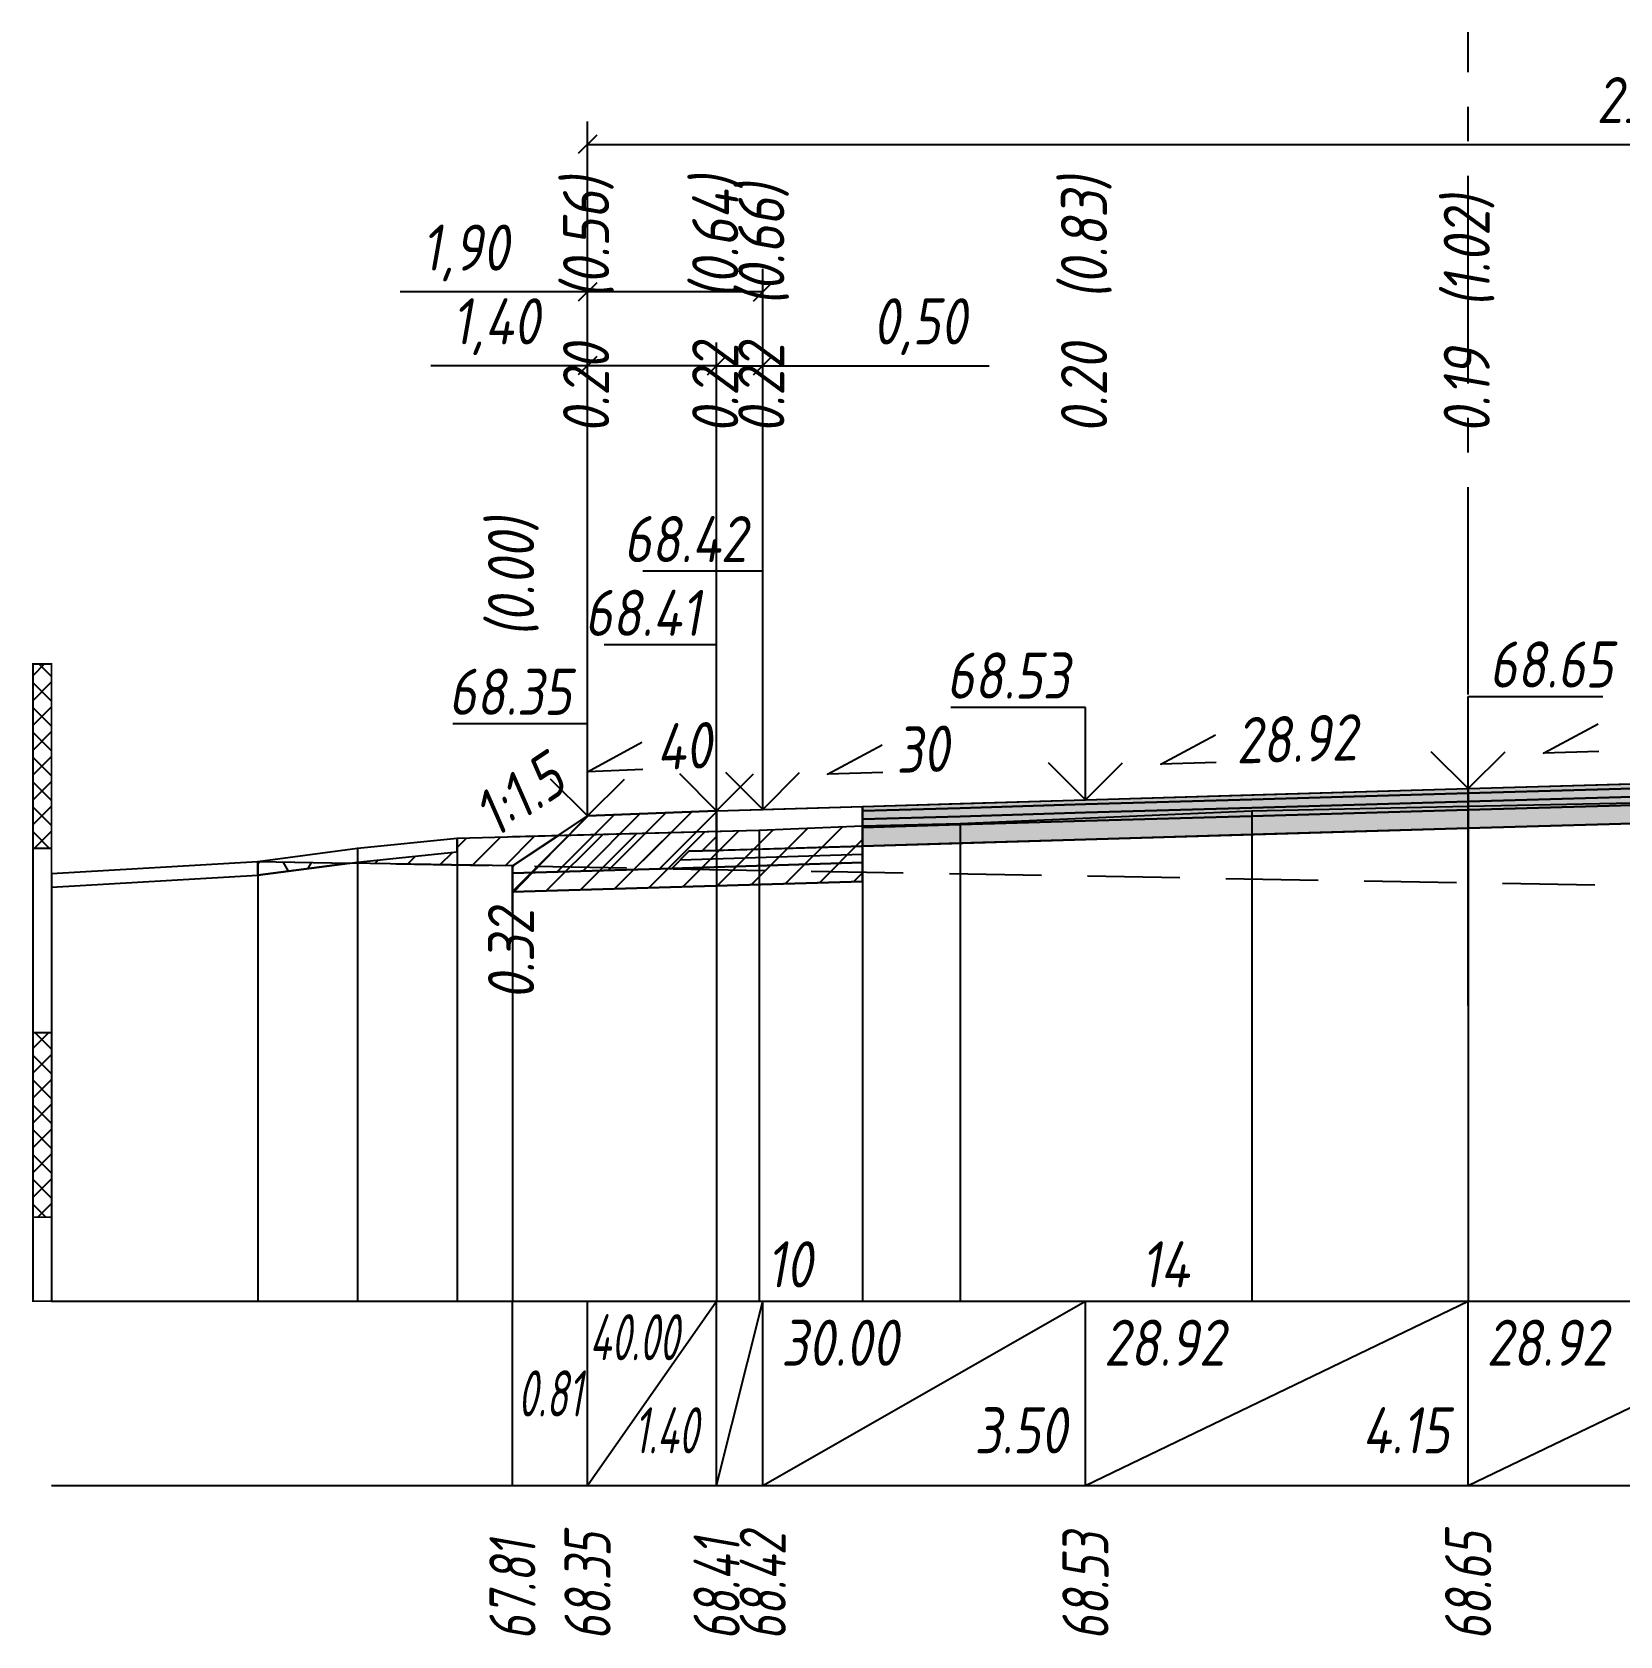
# Model space of a CAD drawing. Extents: x -717 to 1451, y -133302 to 233.
# Drawn here: x 78.9 to 165, y -38967.2 to -38880.2 of the extents above; entities that cross this region are included whole.
import ezdxf
from ezdxf.enums import TextEntityAlignment as Align

# ---------------------------------------------------------------- set-up
doc = ezdxf.new("R2010")
doc.units = 0
doc.linetypes.add('осевая2', pattern=[1.125, 0.75, -0.125, 0.125, -0.125])
doc.linetypes.add('штриховая', pattern=[0.75, 0.5, -0.25])
for name, color, linetype in [('Интерполированный поперечник', 2, 'Continuous'), ('Код_514', 1, 'Continuous'), ('Контур_0', 7, 'Continuous'), ('Контур_2521', 7, 'Continuous'), ('Контур_2564', 7, 'Continuous'), ('Контур_2660', 7, 'Continuous'), ('Контур_2665', 7, 'Continuous'), ('Контур_400', 7, 'Continuous'), ('Контур_508', 7, 'Continuous'), ('Контур_512', 7, 'Continuous'), ('Контур_513', 7, 'Continuous'), ('Контур_818', 7, 'Continuous'), ('Красный поперечник', 1, 'Continuous'), ('Линейка абсолютных высот', 7, 'Continuous'), ('Объём_2501', 7, 'Continuous'), ('Объём_2564', 7, 'Continuous'), ('Объём_2650', 7, 'Continuous'), ('Объём_2660', 7, 'Continuous'), ('Объём_2661', 7, 'Continuous'), ('Объём_2662', 7, 'Continuous'), ('Объём_2663', 7, 'Continuous'), ('Объём_2665', 7, 'Continuous'), ('Объём_2666', 7, 'Continuous'), ('Объём_2753', 7, 'Continuous'), ('Ось', 1, 'осевая2'), ('Откосы', 7, 'Continuous'), ('Отметки покрытия', 7, 'Continuous'), ('Рабочие отметки', 7, 'Continuous'), ('Рабочие отметки доп.', 7, 'Continuous'), ('Слои выравнивания', 7, 'Continuous'), ('Таблица', 7, 'Continuous'), ('Уклоны проезжей части', 7, 'Continuous'), ('Черный поперечник', 3, 'Continuous')]:
    doc.layers.add(name, color=color, linetype=linetype)
for name, color, linetype, true_color in [('Контур_2540', 2, 'Continuous', 0xffff00), ('Контур_2560', 2, 'Continuous', 0xffff00), ('Контур_2561', 7, 'Continuous', 0xff8040), ('Контур_2562', 3, 'Continuous', 0x00ff00), ('Контур_2563', 7, 'Continuous', 0xff8000), ('Контур_2570', 7, 'Continuous', 0x80ff00), ('Контур_2725', 7, 'Continuous', 0x323232), ('Контур_2736', 4, 'Continuous', 0x00ffff), ('Контур_2737', 4, 'Continuous', 0x00ffff), ('Контур_2738', 4, 'Continuous', 0x00ffff), ('Контур_2739', 4, 'Continuous', 0x00ffff), ('Контур_2741', 4, 'Continuous', 0x00ffff), ('Контур_2742', 4, 'Continuous', 0x00ffff), ('Контур_2743', 4, 'Continuous', 0x00ffff), ('Контур_2744', 7, 'Continuous', 0xa4ffff), ('Контур_2745', 7, 'Continuous', 0xa4ffff), ('Контур_2747', 4, 'Continuous', 0x00ffff), ('Контур_2748', 4, 'Continuous', 0x00ffff), ('Контур_2749', 4, 'Continuous', 0x00ffff), ('Контур_2750', 4, 'Continuous', 0x00ffff), ('Контур_2751', 4, 'Continuous', 0x00ffff), ('Контур_2752', 4, 'Continuous', 0x00ffff), ('Контур_2760', 7, 'Continuous', 0x323232), ('Контур_2761', 7, 'Continuous', 0x323232), ('Контур_2762', 7, 'Continuous', 0x323232), ('Контур_2763', 7, 'Continuous', 0x323232), ('Контур_402', 7, 'Continuous', 0xff6464), ('Контур_703', 4, 'Continuous', 0x00ffff), ('Контур_705', 4, 'Continuous', 0x00ffff), ('Контур_707', 4, 'Continuous', 0x00ffff), ('Контур_720', 131, 'Continuous', 0xaaffff), ('Объём_2500', 7, 'Continuous', 0xc0c0c0), ('Объём_2520', 7, 'Continuous', 0x80ffff), ('Объём_2540', 2, 'Continuous', 0xffff00), ('Объём_2560', 2, 'Continuous', 0xffff00), ('Объём_2561', 7, 'Continuous', 0xff8040), ('Объём_2562', 3, 'Continuous', 0x00ff00), ('Объём_2563', 7, 'Continuous', 0xff8000), ('Объём_2600', 7, 'Continuous', 0x808000), ('Объём_2746', 2, 'Continuous', 0xffff00)]:
    doc.layers.add(name, color=color, linetype=linetype, true_color=true_color)
doc.styles.get("Standard").update_dxf_attribs({"font": 'txt', "height": 2.5})
doc.styles.add('М', font='romand.shx', dxfattribs={"width": 0.8, "oblique": 10, "height": 2.5})
doc.dimstyles.new('ISO-25', dxfattribs={"dimtxt": 2.5, "dimasz": 2.5, "dimexe": 1.25, "dimexo": 0.625, "dimtad": 1, "dimtxsty": 'Standard', "dimcen": 2.5, "dimadec": 0, "dimazin": 0, "dimtfac": 1, "dimtmove": 0, "dimatfit": 3, "dimfxl": 1, "dimarcsym": 0})
pattern_1 = [(45.0000013, (0, 0), (-0.67351924, 0.67351921), []), (135.0000003, (0, 0), (-0.673519222, -0.67351923), [])]

# ---------------------------------------------------------------- blocks, each defined once
blk = doc.blocks.new('_Oblique')
at = {"color": 0, "linetype": 'ByBlock', "lineweight": -2}
blk.add_line((-0.5, -0.5), (0.5, 0.5), dxfattribs=at)
blk = doc.blocks.new('*D899')
at = {"color": 0, "lineweight": -2, "transparency": 16777216}
for p, q in [((109.069, -38922.118), (109.069, -38897.013)), ((116.069, -38921.838), (116.069, -38897.013)), ((109.069, -38898.263), (100.565, -38898.263)), ((116.069, -38898.263), (109.069, -38898.263))]:
    blk.add_line(p, q, dxfattribs=at)
at = {"layer": 'Defpoints', "color": 0, "transparency": 16777216}
for p in [(116.069, -38898.263), (116.069, -38922.463), (109.069, -38922.743)]:
    blk.add_point(p, dxfattribs=at)
at = {"color": 0, "lineweight": -2, "transparency": 16777216, "rotation": 180}
blk.add_blockref('_Oblique', (109.069, -38898.263), dxfattribs=at)
at = {"color": 0, "lineweight": -2, "transparency": 16777216}
blk.add_blockref('_Oblique', (116.069, -38898.263), dxfattribs=at)
at = {"color": 0, "transparency": 16777216, "insert": (104.105, -38896.15), "char_height": 2.5, "width": 8.75, "attachment_point": 5, "style": 'М'}
blk.add_mtext('1,40', dxfattribs=at)
blk = doc.blocks.new('*D901')
at = {"color": 0, "lineweight": -2, "transparency": 16777216}
for p, q in [((116.069, -38921.838), (116.069, -38897.013)), ((118.569, -38921.763), (118.569, -38897.013)), ((116.069, -38898.263), (118.569, -38898.263)), ((118.569, -38898.263), (130.853, -38898.263))]:
    blk.add_line(p, q, dxfattribs=at)
at = {"layer": 'Defpoints', "color": 0, "transparency": 16777216}
for p in [(118.569, -38898.263), (116.069, -38922.463), (118.569, -38922.388)]:
    blk.add_point(p, dxfattribs=at)
at = {"color": 0, "lineweight": -2, "transparency": 16777216, "rotation": 180}
blk.add_blockref('_Oblique', (116.069, -38898.263), dxfattribs=at)
at = {"color": 0, "lineweight": -2, "transparency": 16777216}
blk.add_blockref('_Oblique', (118.569, -38898.263), dxfattribs=at)
at = {"color": 0, "transparency": 16777216, "insert": (127.092, -38896.15), "char_height": 2.5, "width": 9.16667, "attachment_point": 5, "style": 'М'}
blk.add_mtext('0,50', dxfattribs=at)
blk = doc.blocks.new('*D904')
at = {"color": 0, "lineweight": -2, "transparency": 16777216}
for p, q in [((109.069, -38922.118), (109.069, -38893.013)), ((118.569, -38921.763), (118.569, -38893.013)), ((109.069, -38894.263), (98.91, -38894.263)), ((118.569, -38894.263), (109.069, -38894.263))]:
    blk.add_line(p, q, dxfattribs=at)
at = {"layer": 'Defpoints', "color": 0, "transparency": 16777216}
for p in [(118.569, -38894.263), (118.569, -38922.388), (109.069, -38922.743)]:
    blk.add_point(p, dxfattribs=at)
at = {"color": 0, "lineweight": -2, "transparency": 16777216, "rotation": 180}
blk.add_blockref('_Oblique', (109.069, -38894.263), dxfattribs=at)
at = {"color": 0, "lineweight": -2, "transparency": 16777216}
blk.add_blockref('_Oblique', (118.569, -38894.263), dxfattribs=at)
at = {"color": 0, "transparency": 16777216, "insert": (102.451, -38892.15), "char_height": 2.5, "width": 8.75, "attachment_point": 5, "style": 'М'}
blk.add_mtext('1,90', dxfattribs=at)
blk = doc.blocks.new('*D905')
at = {"color": 0, "lineweight": -2, "transparency": 16777216}
for p, q in [((109.069, -38922.118), (109.069, -38885.013)), ((224.569, -38918.628), (224.569, -38885.013)), ((109.069, -38886.263), (224.569, -38886.263))]:
    blk.add_line(p, q, dxfattribs=at)
at = {"layer": 'Defpoints', "color": 0, "transparency": 16777216}
for p in [(224.569, -38886.263), (224.569, -38919.253), (109.069, -38922.743)]:
    blk.add_point(p, dxfattribs=at)
at = {"color": 0, "lineweight": -2, "transparency": 16777216, "rotation": 180}
blk.add_blockref('_Oblique', (109.069, -38886.263), dxfattribs=at)
at = {"color": 0, "lineweight": -2, "transparency": 16777216}
blk.add_blockref('_Oblique', (224.569, -38886.263), dxfattribs=at)
at = {"color": 0, "transparency": 16777216, "insert": (166.819, -38884.15), "char_height": 2.5, "width": 11.25, "attachment_point": 5, "style": 'М'}
blk.add_mtext('23,10', dxfattribs=at)

msp = doc.modelspace()

# ---------------------------------------------------------------- hatches: boundary and pattern name
at = {"layer": 'Линейка абсолютных высот'}
h = msp.add_hatch(dxfattribs=at)
h.set_pattern_fill('ANSI37', scale=0.3, style=0)
h.set_pattern_definition(pattern_1)
h.paths.add_polyline_path([(80, -38924.44), (80, -38914.44), (79, -38914.44), (79, -38924.44)])
h = msp.add_hatch(dxfattribs=at)
h.set_pattern_fill('ANSI37', scale=0.3, style=0)
h.set_pattern_definition(pattern_1)
h.paths.add_polyline_path([(80, -38944.44), (80, -38934.44), (79, -38934.44), (79, -38944.44)])
at = {"layer": 'Объём_2563'}
h = msp.add_hatch(dxfattribs=at)
h.set_pattern_fill('ANSI31', color=256, scale=0.3)
h.paths.add_polyline_path([(109.069, -38922.681), (116.069, -38922.401), (116.069, -38924.551), (114.569, -38924.596), (113.641, -38925.524), (105, -38925.783), (105, -38925.393)])
at = {"layer": 'Объём_2600'}
h = msp.add_hatch(dxfattribs=at)
h.set_pattern_fill('ANSI31', color=6, scale=0.4)
h.paths.add_polyline_path([(96.587, -38925.185), (102.001, -38924.63), (102.001, -38923.88), (118.367, -38923.45), (123.982, -38923.219), (123.982, -38926.236), (105, -38926.805), (105, -38925.393), (96.182, -38925.239)])
h = msp.add_hatch(dxfattribs=at)
h.set_pattern_fill('HONEY', color=5, scale=0.3)
h.paths.add_polyline_path([(91.193, -38925.902), (91.193, -38925.152), (96.182, -38925.239)])
at = {"layer": 'Слои выравнивания'}
for color, points in [(2, [(156.819, -38921.201), (170.204, -38920.814), (172.342, -38920.752), (177.569, -38920.601), (179.044, -38920.556), (179.044, -38920.806), (177.569, -38920.851), (172.342, -38921.002), (170.204, -38921.064), (156.819, -38921.451)]), (2, [(123.982, -38922.163), (129.269, -38922.005), (136.069, -38921.801), (145.096, -38921.54), (156.819, -38921.201), (156.819, -38921.451), (145.096, -38921.79), (136.069, -38922.051), (129.269, -38922.255), (123.982, -38922.413)]), (3, [(123.982, -38922.413), (129.269, -38922.255), (136.069, -38922.051), (145.096, -38921.79), (156.819, -38921.451), (156.819, -38921.901), (145.096, -38922.24), (136.069, -38922.501), (129.269, -38922.705), (123.982, -38922.863)]), (3, [(156.819, -38921.451), (170.204, -38921.064), (172.342, -38921.002), (177.569, -38920.851), (179.044, -38920.806), (179.044, -38921.256), (177.569, -38921.301), (172.342, -38921.452), (170.204, -38921.514), (156.819, -38921.901)]), (4, [(156.819, -38921.901), (170.204, -38921.514), (172.342, -38921.452), (177.569, -38921.301), (179.044, -38921.256), (179.044, -38921.706), (177.569, -38921.751), (172.342, -38921.902), (170.204, -38921.964), (156.819, -38922.351)]), (4, [(123.982, -38922.863), (129.269, -38922.705), (136.069, -38922.501), (145.096, -38922.24), (156.819, -38921.901), (156.819, -38922.351), (145.096, -38922.69), (136.069, -38922.951), (129.269, -38923.155), (123.982, -38923.313)]), (5, [(123.982, -38923.313), (129.269, -38923.155), (136.069, -38922.951), (145.096, -38922.69), (156.819, -38922.351), (156.819, -38923.351), (145.096, -38923.69), (136.069, -38923.951), (129.269, -38924.155), (123.982, -38924.313)]), (5, [(156.819, -38922.351), (170.204, -38921.964), (172.342, -38921.902), (177.569, -38921.751), (179.044, -38921.706), (179.044, -38922.706), (177.569, -38922.751), (172.342, -38922.902), (170.204, -38922.964), (156.819, -38923.351)])]:
    msp.add_hatch(color=color, dxfattribs=at).paths.add_polyline_path(points)

# ---------------------------------------------------------------- linework, layer by layer
at = {"layer": 'Интерполированный поперечник', "linetype": 'штриховая', "ltscale": 10, "flags": 128}
msp.add_lwpolyline([(91.193, -38925.152), (223.151, -38927.46)], dxfattribs=at)
at = {"layer": 'Код_514'}
for p, q in [((105, -38959), (105, -38949)), ((109.069, -38959), (109.069, -38949)), ((109.069, -38959), (116.069, -38949)), ((116.069, -38959), (116.069, -38949)), ((116.069, -38959), (118.569, -38949)), ((118.569, -38959), (118.569, -38949)), ((118.569, -38959), (136.069, -38949)), ((136.069, -38959), (136.069, -38949)), ((136.069, -38959), (156.819, -38949)), ((156.819, -38959), (156.819, -38949)), ((156.819, -38959), (177.569, -38949))]:
    msp.add_line(p, q, dxfattribs=at)
at = {"layer": 'Контур_0', "flags": 128}
for points in [[(118.569, -38924.476), (116.069, -38924.551), (116.069, -38922.401), (123.982, -38922.163), (123.982, -38924.313), (118.569, -38924.476), (118.569, -38924.476)], [(109.069, -38922.681), (105, -38925.393), (105, -38925.393), (105, -38925.393), (105, -38925.393), (105, -38925.393), (105, -38925.393), (105, -38925.393), (105, -38925.393), (105, -38925.393), (105, -38925.393), (105, -38925.393), (105, -38925.393), (105, -38925.393), (105, -38925.393), (105, -38927.841)], [(109.069, -38922.681), (105, -38925.393), (105, -38925.393), (105, -38925.393), (105, -38925.393), (105, -38925.393), (105, -38925.393), (105, -38925.393), (105, -38925.393), (105, -38925.393), (105, -38925.393), (105, -38925.393), (105, -38925.393), (105, -38925.393), (105, -38925.393), (105, -38927.841), (105, -38927.841), (105, -38925.393), (105, -38925.393), (105, -38925.393), (105, -38925.393), (105, -38925.393), (105, -38925.393), (105, -38925.393), (105, -38925.393), (105, -38925.393), (105, -38925.393), (105, -38925.393), (105, -38925.393), (105, -38925.393)], [(105, -38925.783), (113.641, -38925.524), (114.569, -38924.596), (116.069, -38924.551)], [(114.569, -38924.596), (123.982, -38924.313), (123.982, -38925.213), (113.641, -38925.524), (114.569, -38924.596), (114.569, -38924.596)]]:
    msp.add_lwpolyline(points, dxfattribs=at)
at = {"layer": 'Контур_2521', "color": 250, "flags": 128}
msp.add_lwpolyline([(114.105, -38925.06), (123.982, -38924.763)], dxfattribs=at)
at = {"layer": 'Контур_2540', "flags": 128}
msp.add_lwpolyline([(113.641, -38925.524), (123.982, -38925.213), (123.982, -38926.236), (105, -38926.805), (105, -38925.783), (113.641, -38925.524), (113.641, -38925.524)], dxfattribs=at)
at = {"layer": 'Контур_2560', "flags": 128}
msp.add_lwpolyline([(109.069, -38922.681), (109.069, -38922.681), (109.069, -38922.681), (116.069, -38922.401)], dxfattribs=at)
at = {"layer": 'Контур_2561', "flags": 128}
msp.add_lwpolyline([(116.069, -38922.401), (116.069, -38922.401), (109.069, -38922.681), (109.069, -38922.681), (116.069, -38922.401)], dxfattribs=at)
at = {"layer": 'Контур_2562', "flags": 128}
msp.add_lwpolyline([(109.069, -38922.681), (109.069, -38922.681), (109.069, -38922.681), (109.069, -38922.681), (109.069, -38922.681)], dxfattribs=at)
at = {"layer": 'Контур_2563', "flags": 128}
msp.add_lwpolyline([(109.069, -38922.681), (116.069, -38922.401), (116.069, -38924.551), (114.569, -38924.596), (113.641, -38925.524), (105, -38925.783), (105, -38925.393), (109.069, -38922.681), (109.069, -38922.681)], dxfattribs=at)
at = {"layer": 'Контур_2564', "flags": 128}
msp.add_lwpolyline([(109.069, -38922.681), (116.069, -38922.401)], dxfattribs=at)
at = {"layer": 'Контур_2570', "flags": 128}
msp.add_lwpolyline([(80, -38926.548), (91.193, -38925.902), (91.193, -38925.902), (96.587, -38925.185), (102.001, -38924.63), (102.001, -38923.88), (118.367, -38923.45), (123.982, -38923.219), (129.269, -38923.092), (145.096, -38922.4), (156.819, -38922.155), (170.204, -38921.874)], dxfattribs=at)
at = {"layer": 'Контур_2660', "flags": 128}
msp.add_lwpolyline([(105, -38926.805), (123.982, -38926.236)], dxfattribs=at)
at = {"layer": 'Контур_2665', "flags": 128}
msp.add_lwpolyline([(109.069, -38922.681), (109.069, -38922.681)], dxfattribs=at)
at = {"layer": 'Контур_2725', "flags": 128}
msp.add_lwpolyline([(123.982, -38924.313), (129.269, -38924.155), (136.069, -38923.951), (145.096, -38923.69), (156.819, -38923.351), (170.204, -38922.964), (172.342, -38922.902), (177.569, -38922.751), (179.044, -38922.706)], dxfattribs=at)
at = {"layer": 'Контур_2736', "flags": 128}
msp.add_lwpolyline([(109.069, -38922.681), (105, -38925.393)], dxfattribs=at)
at = {"layer": 'Контур_2737', "flags": 128}
msp.add_lwpolyline([(105, -38925.393), (105, -38925.393)], dxfattribs=at)
at = {"layer": 'Контур_2738', "flags": 128}
msp.add_lwpolyline([(105, -38925.393), (105, -38925.393)], dxfattribs=at)
at = {"layer": 'Контур_2739', "flags": 128}
msp.add_lwpolyline([(105, -38925.393), (105, -38925.393)], dxfattribs=at)
at = {"layer": 'Контур_2741', "flags": 128}
msp.add_lwpolyline([(105, -38925.393), (105, -38925.393)], dxfattribs=at)
at = {"layer": 'Контур_2742', "flags": 128}
msp.add_lwpolyline([(105, -38925.393), (105, -38925.393)], dxfattribs=at)
at = {"layer": 'Контур_2743', "flags": 128}
msp.add_lwpolyline([(105, -38925.393), (105, -38925.393)], dxfattribs=at)
at = {"layer": 'Контур_2744', "flags": 128}
msp.add_lwpolyline([(105, -38925.393), (105, -38925.393)], dxfattribs=at)
msp.add_lwpolyline([(105, -38925.393), (105, -38925.393)], dxfattribs=at)
msp.add_lwpolyline([(105, -38925.393), (105, -38925.393)], dxfattribs=at)
msp.add_lwpolyline([(105, -38925.393), (105, -38925.393)], dxfattribs=at)
msp.add_lwpolyline([(105, -38925.393), (105, -38925.393)], dxfattribs=at)
msp.add_lwpolyline([(105, -38925.393), (105, -38925.393)], dxfattribs=at)
at = {"layer": 'Контур_2745', "flags": 128}
msp.add_lwpolyline([(105, -38925.393), (105, -38925.393)], dxfattribs=at)
msp.add_lwpolyline([(105, -38925.393), (105, -38925.393)], dxfattribs=at)
msp.add_lwpolyline([(105, -38925.393), (105, -38925.393)], dxfattribs=at)
msp.add_lwpolyline([(105, -38925.393), (105, -38925.393)], dxfattribs=at)
msp.add_lwpolyline([(105, -38925.393), (105, -38925.393)], dxfattribs=at)
msp.add_lwpolyline([(105, -38925.393), (105, -38925.393)], dxfattribs=at)
at = {"layer": 'Контур_2747', "flags": 128}
msp.add_lwpolyline([(105, -38925.393), (105, -38925.393)], dxfattribs=at)
at = {"layer": 'Контур_2748', "flags": 128}
msp.add_lwpolyline([(105, -38925.393), (105, -38925.393)], dxfattribs=at)
at = {"layer": 'Контур_2749', "flags": 128}
msp.add_lwpolyline([(105, -38925.393), (105, -38925.393)], dxfattribs=at)
at = {"layer": 'Контур_2750', "flags": 128}
msp.add_lwpolyline([(105, -38925.393), (105, -38925.393)], dxfattribs=at)
at = {"layer": 'Контур_2751', "flags": 128}
msp.add_lwpolyline([(105, -38925.393), (105, -38925.393)], dxfattribs=at)
at = {"layer": 'Контур_2752', "flags": 128}
msp.add_lwpolyline([(105, -38925.393), (105, -38925.393)], dxfattribs=at)
at = {"layer": 'Контур_2760', "flags": 128}
msp.add_lwpolyline([(123.982, -38922.163), (129.269, -38922.005), (136.069, -38921.801), (145.096, -38921.54), (156.819, -38921.201), (170.204, -38920.814), (172.342, -38920.752), (177.569, -38920.601), (179.044, -38920.556)], dxfattribs=at)
at = {"layer": 'Контур_2761', "flags": 128}
msp.add_lwpolyline([(123.982, -38922.413), (129.269, -38922.255), (136.069, -38922.051), (145.096, -38921.79), (156.819, -38921.451), (170.204, -38921.064), (172.342, -38921.002), (177.569, -38920.851), (179.044, -38920.806)], dxfattribs=at)
at = {"layer": 'Контур_2762', "flags": 128}
msp.add_lwpolyline([(123.982, -38922.863), (129.269, -38922.705), (136.069, -38922.501), (145.096, -38922.24), (156.819, -38921.901), (170.204, -38921.514), (172.342, -38921.452), (177.569, -38921.301), (179.044, -38921.256)], dxfattribs=at)
at = {"layer": 'Контур_2763', "flags": 128}
msp.add_lwpolyline([(123.982, -38923.313), (129.269, -38923.155), (136.069, -38922.951), (145.096, -38922.69), (156.819, -38922.351), (170.204, -38921.964), (172.342, -38921.902), (177.569, -38921.751), (179.044, -38921.706)], dxfattribs=at)
at = {"layer": 'Контур_400', "flags": 128}
for points in [[(156.819, -38921.201), (177.569, -38920.601), (195.069, -38920.076), (195.069, -38920.076), (195.069, -38920.076), (195.069, -38920.076), (215.069, -38919.476), (215.069, -38919.476), (217.569, -38919.401)], [(116.069, -38922.401), (118.569, -38922.326), (118.569, -38922.326), (118.569, -38922.326), (118.569, -38922.326), (118.569, -38922.326), (118.569, -38922.326), (136.069, -38921.801), (156.819, -38921.201)]]:
    msp.add_lwpolyline(points, dxfattribs=at)
at = {"layer": 'Контур_402', "flags": 128}
msp.add_lwpolyline([(105, -38926.805), (123.982, -38926.236), (123.982, -38924.313), (136.069, -38923.951), (156.819, -38923.351), (177.569, -38922.751), (179.044, -38922.706), (179.044, -38925.917), (237.28, -38927.665)], dxfattribs=at)
at = {"layer": 'Контур_508', "flags": 128}
msp.add_lwpolyline([(105, -38926.805), (123.982, -38926.236), (123.982, -38924.313), (136.069, -38923.951), (156.819, -38923.351), (177.569, -38922.751), (179.044, -38922.706), (179.044, -38925.917), (237.28, -38927.665), (239.283, -38929), (241.283, -38929), (244.353, -38926.953)], dxfattribs=at)
at = {"layer": 'Контур_512', "flags": 128}
msp.add_lwpolyline([(105, -38926.805), (123.982, -38926.236)], dxfattribs=at)
at = {"layer": 'Контур_513', "flags": 128}
msp.add_lwpolyline([(105, -38926.805), (123.982, -38926.236), (123.982, -38924.313), (136.069, -38923.951), (156.819, -38923.351), (177.569, -38922.751), (179.044, -38922.706), (179.044, -38925.917), (237.28, -38927.665), (239.283, -38929), (241.283, -38929), (244.353, -38926.953)], dxfattribs=at)
at = {"layer": 'Контур_703', "flags": 128}
for points in [[(109.069, -38922.681), (105, -38925.393)], [(105, -38925.393), (105, -38927.841)]]:
    msp.add_lwpolyline(points, dxfattribs=at)
at = {"layer": 'Контур_705', "flags": 128}
msp.add_lwpolyline([(105, -38925.393), (105, -38925.393)], dxfattribs=at)
at = {"layer": 'Контур_707', "flags": 128}
msp.add_lwpolyline([(105, -38927.841), (105, -38925.393)], dxfattribs=at)
at = {"layer": 'Контур_720', "flags": 128}
msp.add_lwpolyline([(105, -38927.841), (105, -38927.841)], dxfattribs=at)
at = {"layer": 'Контур_818', "flags": 128}
msp.add_lwpolyline([(105, -38923.801), (118.367, -38923.45), (123.982, -38923.219), (129.269, -38923.092), (145.096, -38922.4), (156.819, -38922.155), (170.204, -38921.874), (179.044, -38921.989), (181.253, -38922.072), (190.682, -38922.377), (196.411, -38922.285), (196.411, -38923.035), (212.395, -38927.135), (223.151, -38928.21), (223.151, -38928.21), (225.95, -38929.36), (230.386, -38928.966), (234.332, -38928.099), (240.318, -38927.748), (244.353, -38927.703)], dxfattribs=at)
at = {"layer": 'Красный поперечник'}
for p, q in [((156.819, -38921.201), (177.569, -38920.601)), ((136.069, -38921.801), (156.819, -38921.201)), ((109.069, -38922.681), (116.069, -38922.401)), ((116.069, -38922.401), (118.569, -38922.326)), ((118.569, -38922.326), (136.069, -38921.801)), ((105, -38925.393), (109.069, -38922.681)), ((105, -38926.805), (105, -38949)), ((123.982, -38926.236), (123.982, -38949))]:
    msp.add_line(p, q, dxfattribs=at)
at = {"layer": 'Линейка абсолютных высот', "color": 7, "const_width": 0.1, "flags": 128}
for points in [[(80, -38924.44), (80, -38914.44), (79, -38914.44), (79, -38924.44), (80, -38924.44)], [(80, -38934.44), (80, -38924.44), (79, -38924.44), (79, -38934.44), (80, -38934.44)], [(80, -38944.44), (80, -38934.44), (79, -38934.44), (79, -38944.44), (80, -38944.44)], [(80, -38949), (80, -38944.44), (79, -38944.44), (79, -38949), (80, -38949)]]:
    msp.add_lwpolyline(points, dxfattribs=at)
at = {"layer": 'Объём_2500', "flags": 128}
msp.add_lwpolyline([(118.569, -38924.476), (116.069, -38924.551), (116.069, -38922.401), (123.982, -38922.163), (123.982, -38924.313), (118.569, -38924.476), (118.569, -38924.476)], dxfattribs=at)
at = {"layer": 'Объём_2501', "flags": 128}
for points in [[(156.819, -38921.201), (177.569, -38920.601), (195.069, -38920.076), (195.069, -38920.076), (195.069, -38920.076), (195.069, -38920.076), (215.069, -38919.476), (215.069, -38919.476), (217.569, -38919.401)], [(116.069, -38922.401), (118.569, -38922.326), (118.569, -38922.326), (118.569, -38922.326), (118.569, -38922.326), (118.569, -38922.326), (118.569, -38922.326), (136.069, -38921.801), (156.819, -38921.201)]]:
    msp.add_lwpolyline(points, dxfattribs=at)
at = {"layer": 'Объём_2520', "color": 250, "flags": 128}
msp.add_lwpolyline([(114.569, -38924.596), (123.982, -38924.313), (123.982, -38925.213), (113.641, -38925.524), (114.569, -38924.596), (114.569, -38924.596)], dxfattribs=at)
at = {"layer": 'Объём_2540', "flags": 128}
msp.add_lwpolyline([(113.641, -38925.524), (123.982, -38925.213), (123.982, -38926.236), (105, -38926.805), (105, -38925.783), (113.641, -38925.524), (113.641, -38925.524)], dxfattribs=at)
at = {"layer": 'Объём_2560', "flags": 128}
msp.add_lwpolyline([(109.069, -38922.681), (109.069, -38922.681), (109.069, -38922.681), (116.069, -38922.401)], dxfattribs=at)
at = {"layer": 'Объём_2561', "flags": 128}
msp.add_lwpolyline([(116.069, -38922.401), (116.069, -38922.401), (109.069, -38922.681), (109.069, -38922.681), (116.069, -38922.401)], dxfattribs=at)
at = {"layer": 'Объём_2562', "flags": 128}
msp.add_lwpolyline([(109.069, -38922.681), (109.069, -38922.681), (109.069, -38922.681), (109.069, -38922.681), (109.069, -38922.681)], dxfattribs=at)
at = {"layer": 'Объём_2563', "color": 250, "flags": 128}
msp.add_lwpolyline([(109.069, -38922.681), (116.069, -38922.401), (116.069, -38924.551), (114.569, -38924.596), (113.641, -38925.524), (105, -38925.783), (105, -38925.393), (109.069, -38922.681), (109.069, -38922.681)], dxfattribs=at)
at = {"layer": 'Объём_2564', "flags": 128}
msp.add_lwpolyline([(109.069, -38922.681), (116.069, -38922.401)], dxfattribs=at)
at = {"layer": 'Объём_2600', "color": 5, "flags": 128}
msp.add_lwpolyline([(91.193, -38925.902), (91.193, -38925.152), (96.182, -38925.239), (91.193, -38925.902), (91.193, -38925.902)], dxfattribs=at)
at = {"layer": 'Объём_2650', "color": 6, "flags": 128}
msp.add_lwpolyline([(96.587, -38925.185), (102.001, -38924.63), (102.001, -38923.88), (118.367, -38923.45), (123.982, -38923.219), (123.982, -38926.236), (105, -38926.805), (105, -38925.393), (96.182, -38925.239), (96.587, -38925.185), (96.587, -38925.185)], dxfattribs=at)
at = {"layer": 'Объём_2660', "flags": 128}
msp.add_lwpolyline([(105, -38926.805), (123.982, -38926.236)], dxfattribs=at)
at = {"layer": 'Объём_2661', "flags": 128}
msp.add_lwpolyline([(109.069, -38922.681), (105, -38925.393), (105, -38926.872)], dxfattribs=at)
at = {"layer": 'Объём_2662', "flags": 128}
msp.add_lwpolyline([(105, -38926.872), (105, -38925.393)], dxfattribs=at)
at = {"layer": 'Объём_2663', "flags": 128}
msp.add_lwpolyline([(105, -38926.872), (105, -38927.841), (105, -38926.872)], dxfattribs=at)
at = {"layer": 'Объём_2665', "flags": 128}
msp.add_lwpolyline([(109.069, -38922.681), (109.069, -38922.681)], dxfattribs=at)
at = {"layer": 'Объём_2666', "flags": 128}
msp.add_lwpolyline([(109.069, -38922.681), (105, -38926.872)], dxfattribs=at)
at = {"layer": 'Объём_2746', "flags": 128}
msp.add_lwpolyline([(107.486, -38923.736), (118.367, -38923.45), (123.982, -38923.219), (123.982, -38926.236), (105, -38926.805), (105, -38925.393), (107.486, -38923.736), (107.486, -38923.736)], dxfattribs=at)
at = {"layer": 'Объём_2753', "flags": 128}
msp.add_lwpolyline([(123.982, -38922.163), (123.982, -38922.163)], dxfattribs=at)
at = {"layer": 'Ось', "ltscale": 15}
msp.add_line((156.819, -38932.971), (156.819, -38880.172), dxfattribs=at)
at = {"layer": 'Откосы', "color": 1, "flags": 128}
for points in [[(163.91, -38919.185), (160.911, -38919.272), (163.867, -38917.686)], [(112.073, -38920.172), (109.075, -38920.292), (112.013, -38918.673)], [(125.084, -38920.32), (122.085, -38920.41), (125.039, -38918.821)], [(143.16, -38919.785), (140.161, -38919.872), (143.117, -38918.286)]]:
    msp.add_lwpolyline(points, dxfattribs=at)
at = {"layer": 'Отметки покрытия', "color": 1}
for p, q in [((118.569, -38909.401), (112.069, -38909.401)), ((118.569, -38922.326), (118.569, -38909.401)), ((116.069, -38913.401), (109.969, -38913.401)), ((116.069, -38922.401), (116.069, -38913.401)), ((156.819, -38921.201), (156.819, -38916.201)), ((156.819, -38916.201), (164.119, -38916.201)), ((136.069, -38916.801), (128.769, -38916.801)), ((136.069, -38921.801), (136.069, -38916.801)), ((109.069, -38917.681), (101.769, -38917.681)), ((109.069, -38922.681), (109.069, -38917.681)), ((136.069, -38921.801), (134.069, -38919.801)), ((136.069, -38921.801), (138.069, -38919.801)), ((156.819, -38921.201), (154.819, -38919.201)), ((156.819, -38921.201), (158.819, -38919.201)), ((109.069, -38922.681), (107.069, -38920.681)), ((109.069, -38922.681), (111.069, -38920.681)), ((116.069, -38922.401), (114.069, -38920.401)), ((116.069, -38922.401), (118.069, -38920.401)), ((118.569, -38922.326), (116.569, -38920.326)), ((118.569, -38922.326), (120.569, -38920.326))]:
    msp.add_line(p, q, dxfattribs=at)
at = {"layer": 'Слои выравнивания'}
for p, q in [((156.819, -38921.201), (156.819, -38949)), ((116.069, -38922.401), (116.069, -38949)), ((123.982, -38922.163), (123.982, -38949))]:
    msp.add_line(p, q, dxfattribs=at)
at = {"layer": 'Слои выравнивания', "color": 2, "flags": 128}
for points in [[(156.819, -38921.201), (170.204, -38920.814), (172.342, -38920.752), (177.569, -38920.601), (179.044, -38920.556), (179.044, -38920.806), (177.569, -38920.851), (172.342, -38921.002), (170.204, -38921.064), (156.819, -38921.451)], [(123.982, -38922.163), (129.269, -38922.005), (136.069, -38921.801), (145.096, -38921.54), (156.819, -38921.201), (156.819, -38921.451), (145.096, -38921.79), (136.069, -38922.051), (129.269, -38922.255), (123.982, -38922.413)]]:
    msp.add_lwpolyline(points, close=True, dxfattribs=at)
at = {"layer": 'Слои выравнивания', "color": 3, "flags": 128}
for points in [[(123.982, -38922.413), (129.269, -38922.255), (136.069, -38922.051), (145.096, -38921.79), (156.819, -38921.451), (156.819, -38921.901), (145.096, -38922.24), (136.069, -38922.501), (129.269, -38922.705), (123.982, -38922.863)], [(156.819, -38921.451), (170.204, -38921.064), (172.342, -38921.002), (177.569, -38920.851), (179.044, -38920.806), (179.044, -38921.256), (177.569, -38921.301), (172.342, -38921.452), (170.204, -38921.514), (156.819, -38921.901)]]:
    msp.add_lwpolyline(points, close=True, dxfattribs=at)
at = {"layer": 'Слои выравнивания', "color": 4, "flags": 128}
for points in [[(156.819, -38921.901), (170.204, -38921.514), (172.342, -38921.452), (177.569, -38921.301), (179.044, -38921.256), (179.044, -38921.706), (177.569, -38921.751), (172.342, -38921.902), (170.204, -38921.964), (156.819, -38922.351)], [(123.982, -38922.863), (129.269, -38922.705), (136.069, -38922.501), (145.096, -38922.24), (156.819, -38921.901), (156.819, -38922.351), (145.096, -38922.69), (136.069, -38922.951), (129.269, -38923.155), (123.982, -38923.313)]]:
    msp.add_lwpolyline(points, close=True, dxfattribs=at)
at = {"layer": 'Слои выравнивания', "color": 5, "flags": 128}
for points in [[(123.982, -38923.313), (129.269, -38923.155), (136.069, -38922.951), (145.096, -38922.69), (156.819, -38922.351), (156.819, -38923.351), (145.096, -38923.69), (136.069, -38923.951), (129.269, -38924.155), (123.982, -38924.313)], [(156.819, -38922.351), (170.204, -38921.964), (172.342, -38921.902), (177.569, -38921.751), (179.044, -38921.706), (179.044, -38922.706), (177.569, -38922.751), (172.342, -38922.902), (170.204, -38922.964), (156.819, -38923.351)]]:
    msp.add_lwpolyline(points, close=True, dxfattribs=at)
at = {"layer": 'Таблица'}
for p, q in [((80, -38949), (269.353, -38949)), ((80, -38959), (269.353, -38959))]:
    msp.add_line(p, q, dxfattribs=at)
at = {"layer": 'Черный поперечник', "color": 7}
for p, q in [((145.096, -38922.4), (145.096, -38949)), ((156.819, -38922.155), (156.819, -38949)), ((123.982, -38923.219), (123.982, -38949)), ((129.269, -38923.092), (129.269, -38949)), ((102.001, -38923.88), (102.001, -38949)), ((118.367, -38923.45), (118.367, -38949)), ((96.587, -38924.435), (96.587, -38949)), ((80, -38925.798), (80, -38949)), ((91.193, -38925.152), (91.193, -38949))]:
    msp.add_line(p, q, dxfattribs=at)
at = {"layer": 'Черный поперечник', "flags": 128}
msp.add_lwpolyline([(80, -38925.798), (91.193, -38925.152), (96.587, -38924.435), (102.001, -38923.88), (118.367, -38923.45), (123.982, -38923.219), (129.269, -38923.092), (145.096, -38922.4), (156.819, -38922.155), (170.204, -38921.874), (179.044, -38921.989), (181.253, -38922.072), (190.682, -38922.377), (196.411, -38922.285), (212.395, -38926.385), (223.151, -38927.46), (225.95, -38928.61), (230.386, -38928.216), (234.332, -38927.349), (240.318, -38926.998), (250.556, -38926.883), (258.606, -38926.546), (269.353, -38925.958)], dxfattribs=at)

# ---------------------------------------------------------------- texts
at = {"layer": 'Код_514', "style": 'М', "oblique": 10}
for s, width, p in [('40.00', 0.6, (109.171, -38949.701)), ('30.00', 0.8, (119.569, -38950)), ('28.92', 0.8, (137.069, -38950)), ('28.92', 0.8, (157.819, -38950))]:
    msp.add_text(s, height=2.5, dxfattribs=dict(at, width=width)).set_placement(p, align=Align.TOP_LEFT)
at = {"layer": 'Код_514', "style": 'М', "oblique": 10, "width": 0.6}
msp.add_text('0.81', height=2.5, dxfattribs=at).set_placement((107.034, -38954), align=Align.MIDDLE_CENTER)
at = {"layer": 'Код_514', "style": 'М', "oblique": 10}
for s, width, p in [('1.40', 0.6, (115.069, -38958)), ('3.50', 0.8, (135.069, -38958)), ('4.15', 0.8, (155.819, -38958))]:
    msp.add_text(s, height=2.5, dxfattribs=dict(at, width=width)).set_placement(p, align=Align.BOTTOM_RIGHT)
at = {"layer": 'Код_514', "style": 'М', "oblique": 10, "width": 0.7}
for s, p in [('68.35', (109.069, -38967.382)), ('68.42', (118.569, -38967.382)), ('68.53', (136.069, -38967.382)), ('68.65', (156.819, -38967.382)), ('67.81', (105, -38967.382)), ('68.41', (116.069, -38967.382))]:
    msp.add_text(s, height=2.5, rotation=90, dxfattribs=at).set_placement(p, align=Align.MIDDLE_LEFT)
at = {"layer": 'Отметки покрытия', "color": 1, "style": 'М', "oblique": 10, "width": 0.8}
for s, p in [('68.42', (117.71, -38909.669)), ('68.41', (115.21, -38913.669)), ('68.53', (135.21, -38917.069)), ('68.35', (108.21, -38917.949))]:
    msp.add_text(s, height=2.5, dxfattribs=at).set_placement(p, align=Align.BOTTOM_RIGHT)
msp.add_text('68.65', height=2.5, dxfattribs=at).set_placement((157.96, -38916.469), align=Align.BOTTOM_LEFT)
at = {"layer": 'Рабочие отметки', "color": 1, "style": 'М', "oblique": 10, "width": 0.8}
for s, p in [('0.20', (108.991, -38901.941)), ('0.22', (115.991, -38901.941)), ('0.22', (118.491, -38901.941)), ('0.20', (135.991, -38901.941)), ('0.19', (156.741, -38901.941))]:
    msp.add_text(s, height=2.5, rotation=90, dxfattribs=at).set_placement(p, align=Align.MIDDLE_LEFT)
msp.add_text('0.32', height=2.5, rotation=90, dxfattribs=at).set_placement((104.922, -38927.722), align=Align.MIDDLE_RIGHT)
at = {"layer": 'Рабочие отметки доп.', "color": 1, "style": 'М', "oblique": 10, "width": 0.8}
for s, p in [('(0.56)', (108.991, -38894.641)), ('(0.64)', (115.991, -38894.641)), ('(0.66)', (118.491, -38895.008)), ('(0.83)', (135.991, -38894.641)), ('(1.02)', (156.741, -38895.091)), ('(0.00)', (104.922, -38912.97))]:
    msp.add_text(s, height=2.5, rotation=90, dxfattribs=at).set_placement(p, align=Align.MIDDLE_LEFT)
at = {"layer": 'Слои выравнивания', "style": 'М', "oblique": 10, "width": 0.8}
for s, p in [('10', (120.025, -38949)), ('14', (140.4, -38949))]:
    msp.add_text(s, height=2.5, dxfattribs=at).set_placement(p, align=Align.BOTTOM_CENTER)
at = {"layer": 'Уклоны проезжей части', "color": 1, "style": 'М', "oblique": 10, "width": 0.8}
for s, rotation, p in [('28.92', 1.65628, (147.571, -38920.501)), ('40', 2.29061, (114.377, -38920.888)), ('30', 1.71836, (127.289, -38921.064)), ('1:1.5', 33.69007, (106.48, -38923.205))]:
    msp.add_text(s, height=2.5, rotation=rotation, dxfattribs=at).set_placement(p, align=Align.BOTTOM_CENTER)

# ---------------------------------------------------------------- dimensions: what is measured, and where the dimension line sits
at = {"color": 5}
dim = msp.add_linear_dim(base=(224.569, -38886.263), p1=(109.069, -38922.743), p2=(224.569, -38919.253), angle=180, dimstyle='ISO-25', override={"dimasz": 1, "dimlfac": 0.2, "dimzin": 0, "dimtxsty": 'М', "dimblk1": 'Oblique', "dimblk2": 'Oblique', "dimsah": 1}, dxfattribs=at)
dim.commit()
dim.dimension.update_dxf_attribs({"geometry": '*D905', "text_midpoint": (166.819, -38884.15)})
for base, p1, p2, picture, middle in [((118.569, -38894.263), (109.069, -38922.743), (118.569, -38922.388), '*D904', (102.451, -38894.263)), ((116.069, -38898.263), (109.069, -38922.743), (116.069, -38922.463), '*D899', (104.105, -38898.263)), ((118.569, -38898.263), (116.069, -38922.463), (118.569, -38922.388), '*D901', (127.092, -38898.263))]:
    dim = msp.add_linear_dim(base=base, p1=p1, p2=p2, angle=180, dimstyle='ISO-25', override={"dimasz": 1, "dimlfac": 0.2, "dimzin": 0, "dimtxsty": 'М', "dimblk1": 'Oblique', "dimblk2": 'Oblique', "dimsah": 1}, dxfattribs=at)
    dim.commit()
    dim.dimension.update_dxf_attribs({"geometry": picture, "text_midpoint": middle, "dimtype": 160})

doc.saveas('drawing.dxf')
